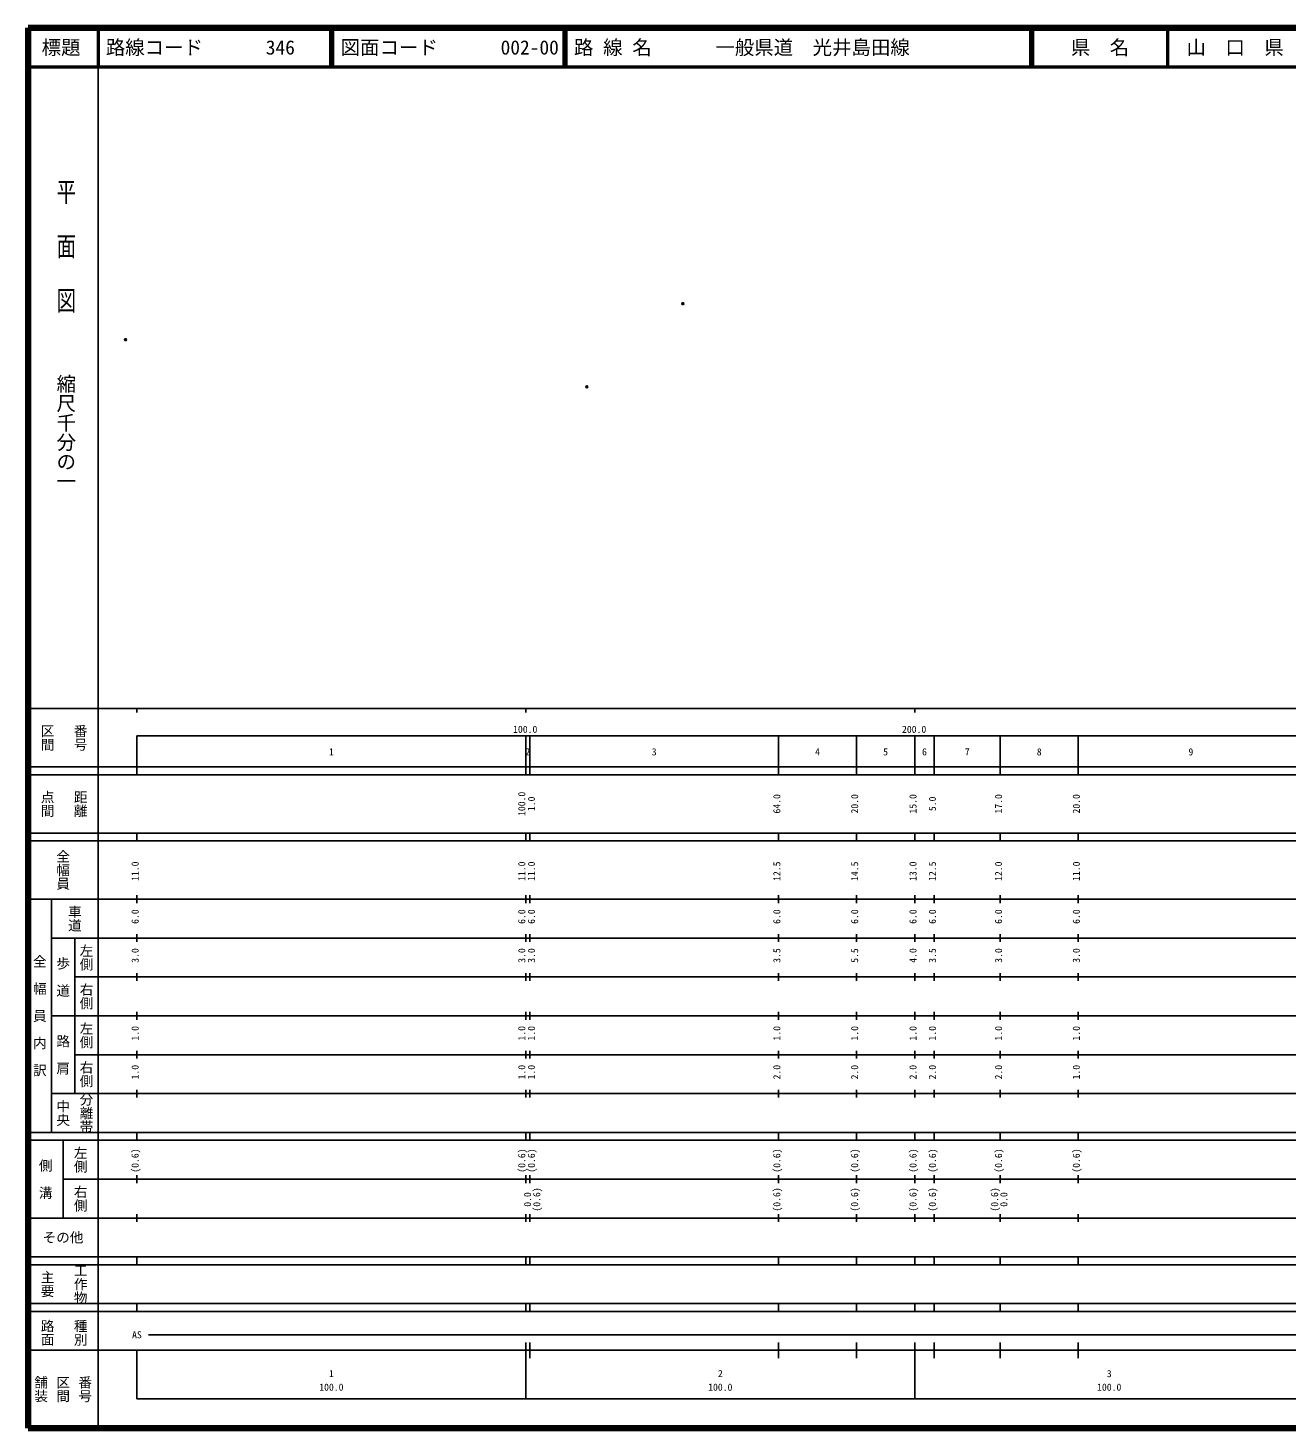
# Model space of a CAD drawing. Units: millimetres on the paper. Extents: x 40 to 680, y 20 to 380.
# Drawn here: x 40 to 363.7, y 20 to 380 of the extents above; entities that cross this region are included whole.
import ezdxf
from ezdxf.enums import TextEntityAlignment as Align

# ---------------------------------------------------------------- set-up
doc = ezdxf.new("R2010")
doc.units = ezdxf.units.MM
doc.header["$PDMODE"] = 32
doc.header["$PDSIZE"] = 0.5
doc.layers.add('M-OTRS', color=6, linetype='Continuous')
doc.layers.add('M-TTL-TXT', color=7, linetype='Continuous')
for name, color, linetype, lineweight in [('M-TTL', 2, 'Continuous', 140), ('M-TTL-BAND', 7, 'Continuous', 25), ('M-TTL-LINE', 7, 'Continuous', 50)]:
    doc.layers.add(name, color=color, linetype=linetype, lineweight=lineweight)
doc.styles.add('@ＭＳ ゴシック', font='')
doc.styles.add('ＭＳ ゴシック', font='')
doc.styles.get('@ＭＳ ゴシック').set_extended_font_data('@MS Gothic')
doc.styles.get('ＭＳ ゴシック').set_extended_font_data('MS Gothic')

msp = doc.modelspace()

# ---------------------------------------------------------------- linework, layer by layer
at = {"layer": 'M-OTRS'}
for p in [(208.374, 309.115), (65.091, 299.858), (183.702, 287.733)]:
    msp.add_point(p, dxfattribs=at)
at = {"layer": 'M-TTL'}
for p, q in [((40, 380), (40, 20)), ((680, 380), (40, 380)), ((40, 20), (680, 20))]:
    msp.add_line(p, q, dxfattribs=at)
at = {"layer": 'M-TTL-BAND'}
for p, q in [((58, 370), (58, 20)), ((40, 205), (579, 205)), ((68, 205), (68, 204)), ((168, 205), (168, 204)), ((268, 205), (268, 204)), ((68, 198), (579, 198)), ((68, 198), (68, 188)), ((168, 188), (168, 198)), ((169, 188), (169, 198)), ((233, 188), (233, 198)), ((253, 188), (253, 198)), ((268, 188), (268, 198)), ((273, 188), (273, 198)), ((290, 188), (290, 198)), ((310, 188), (310, 198)), ((40, 190), (579, 190)), ((40, 188), (579, 188)), ((40, 173), (579, 173)), ((68, 171), (68, 173)), ((168, 171), (168, 173)), ((169, 171), (169, 173)), ((233, 171), (233, 173)), ((253, 171), (253, 173)), ((268, 171), (268, 173)), ((273, 171), (273, 173)), ((290, 171), (290, 173)), ((310, 171), (310, 173)), ((40, 171), (579, 171)), ((40, 156), (579, 156)), ((46, 96), (46, 156)), ((68, 155), (68, 157)), ((168, 155), (168, 157)), ((169, 155), (169, 157)), ((233, 155), (233, 157)), ((253, 155), (253, 157)), ((268, 155), (268, 157)), ((273, 155), (273, 157)), ((290, 155), (290, 157)), ((310, 155), (310, 157)), ((46, 146), (579, 146)), ((52, 146), (52, 106)), ((68, 145), (68, 147)), ((168, 145), (168, 147)), ((169, 145), (169, 147)), ((233, 145), (233, 147)), ((253, 145), (253, 147)), ((268, 145), (268, 147)), ((273, 145), (273, 147)), ((290, 145), (290, 147)), ((310, 145), (310, 147)), ((68, 135), (68, 137)), ((168, 135), (168, 137)), ((169, 135), (169, 137)), ((233, 135), (233, 137)), ((253, 135), (253, 137)), ((268, 135), (268, 137)), ((273, 135), (273, 137)), ((290, 135), (290, 137)), ((310, 135), (310, 137)), ((52, 136), (579, 136)), ((46, 126), (579, 126)), ((68, 125), (68, 127)), ((168, 125), (168, 127)), ((169, 125), (169, 127)), ((233, 125), (233, 127)), ((253, 125), (253, 127)), ((268, 125), (268, 127)), ((273, 125), (273, 127)), ((290, 125), (290, 127)), ((310, 125), (310, 127)), ((52, 116), (579, 116)), ((68, 115), (68, 117)), ((168, 115), (168, 117)), ((169, 115), (169, 117)), ((233, 115), (233, 117)), ((253, 115), (253, 117)), ((268, 115), (268, 117)), ((273, 115), (273, 117)), ((290, 115), (290, 117)), ((310, 115), (310, 117)), ((46, 106), (579, 106)), ((68, 105), (68, 107)), ((168, 105), (168, 107)), ((169, 105), (169, 107)), ((233, 105), (233, 107)), ((253, 105), (253, 107)), ((268, 105), (268, 107)), ((273, 105), (273, 107)), ((290, 105), (290, 107)), ((310, 105), (310, 107)), ((40, 96), (579, 96)), ((40, 94), (579, 94)), ((49, 94), (49, 74)), ((68, 94), (68, 96)), ((168, 94), (168, 96)), ((169, 94), (169, 96)), ((233, 94), (233, 96)), ((253, 94), (253, 96)), ((268, 94), (268, 96)), ((273, 94), (273, 96)), ((290, 94), (290, 96)), ((310, 94), (310, 96)), ((49, 84), (579, 84)), ((68, 83), (68, 85)), ((168, 83), (168, 85)), ((169, 83), (169, 85)), ((233, 83), (233, 85)), ((253, 83), (253, 85)), ((268, 83), (268, 85)), ((273, 83), (273, 85)), ((290, 83), (290, 85)), ((310, 83), (310, 85)), ((40, 74), (579, 74)), ((68, 73), (68, 75)), ((168, 73), (168, 75)), ((169, 73), (169, 75)), ((233, 73), (233, 75)), ((253, 73), (253, 75)), ((268, 73), (268, 75)), ((273, 73), (273, 75)), ((290, 73), (290, 75)), ((310, 73), (310, 75)), ((40, 64), (579, 64)), ((40, 62), (579, 62)), ((68, 62), (68, 64)), ((168, 62), (168, 64)), ((169, 62), (169, 64)), ((233, 62), (233, 64)), ((253, 62), (253, 64)), ((268, 62), (268, 64)), ((273, 62), (273, 64)), ((290, 62), (290, 64)), ((310, 62), (310, 64)), ((40, 52), (579, 52)), ((68, 50), (68, 52)), ((168, 50), (168, 52)), ((169, 50), (169, 52)), ((233, 50), (233, 52)), ((253, 50), (253, 52)), ((268, 50), (268, 52)), ((273, 50), (273, 52)), ((290, 50), (290, 52)), ((310, 50), (310, 52)), ((40, 50), (579, 50)), ((71, 44), (565, 44)), ((40, 40), (579, 40)), ((68, 40), (68, 27.5)), ((168, 27.5), (168, 42)), ((169, 38), (169, 42)), ((233, 38), (233, 42)), ((253, 38), (253, 42)), ((268, 27.5), (268, 42)), ((273, 38), (273, 42)), ((290, 38), (290, 42)), ((310, 38), (310, 42)), ((68, 27.5), (579, 27.5))]:
    msp.add_line(p, q, dxfattribs=at)
at = {"layer": 'M-TTL-LINE'}
for p, q in [((58, 380), (58, 370)), ((117.75, 380), (117.75, 370)), ((118.25, 380), (118.25, 370)), ((177.75, 380), (177.75, 370)), ((178.25, 380), (178.25, 370)), ((297.75, 380), (297.75, 370)), ((298.25, 380), (298.25, 370)), ((333, 380), (333, 370)), ((40, 370), (680, 370))]:
    msp.add_line(p, q, dxfattribs=at)

# ---------------------------------------------------------------- texts
at = {"layer": 'M-TTL-BAND', "style": '@ＭＳ ゴシック', "width": 1.4}
msp.add_text('平  面  図', height=3.666, rotation=270, dxfattribs=at).set_placement((49.777, 306.475), align=Align.MIDDLE_RIGHT)
at = {"layer": 'M-TTL-BAND', "style": '@ＭＳ ゴシック'}
msp.add_text('縮尺千分の一', height=3.666, rotation=270, dxfattribs=at).set_placement((49.777, 261.03), align=Align.MIDDLE_RIGHT)
for s, p in [('区間', (45, 197.5)), ('番号', (53.5, 197.5)), ('点間', (45, 180.5)), ('距離', (53.5, 180.5)), ('全幅員', (49, 163.5)), ('車道', (52, 151)), ('左側', (55, 141)), ('全\u3000幅\u3000員\u3000内\u3000訳', (43, 126)), ('歩\u3000道', (49, 136)), ('右側', (55, 131)), ('左側', (55, 121)), ('路\u3000肩', (49, 116)), ('右側', (55, 111)), ('分離帯', (55, 101)), ('中央', (49, 101)), ('左側', (53.5, 89)), ('側\u3000溝', (44.5, 84)), ('右側', (53.5, 79)), ('工作物', (53.5, 57)), ('主要', (45, 57)), ('路面', (45, 44.5)), ('種別', (53.5, 44.5)), ('舗装', (43.333, 30)), ('区間', (49, 30)), ('番号', (54.667, 30))]:
    msp.add_text(s, height=2.566, rotation=270, dxfattribs=at).set_placement(p, align=Align.MIDDLE_CENTER)
at = {"layer": 'M-TTL-BAND', "style": 'ＭＳ ゴシック'}
for s, p in [('100.0', (167.844, 198.195)), ('200.0', (267.844, 198.195)), ('1', (118, 192.405)), ('2', (168.5, 192.405)), ('3', (201, 192.405)), ('4', (243, 192.405)), ('5', (260.5, 192.405)), ('6', (270.5, 192.405)), ('7', (281.5, 192.405)), ('8', (300, 192.405)), ('9', (339, 192.405)), ('AS', (68, 42.5)), ('1', (118, 32.523)), ('2', (218, 32.523)), ('3', (318, 32.523)), ('100.0', (118, 29.033)), ('100.0', (218, 29.033)), ('100.0', (318, 29.033))]:
    msp.add_text(s, height=1.833, dxfattribs=at).set_placement(p, align=Align.BOTTOM_CENTER)
for s, p in [('100.0', (168.417, 180.5)), ('1.0', (170.902, 180.5)), ('64.0', (234, 180.5)), ('20.0', (254, 180.5)), ('15.0', (269, 180.5)), ('5.0', (274, 180.5)), ('17.0', (291, 180.5)), ('20.0', (311, 180.5)), ('11.0', (69, 163.174)), ('11.0', (168.417, 163.174)), ('11.0', (170.902, 163.174)), ('12.5', (234, 163.174)), ('14.5', (254, 163.174)), ('13.0', (269, 163.174)), ('12.5', (274, 163.174)), ('12.0', (291, 163.174)), ('11.0', (311, 163.174)), ('6.0', (69, 151.5)), ('6.0', (168.417, 151.5)), ('6.0', (170.902, 151.5)), ('6.0', (234, 151.5)), ('6.0', (254, 151.5)), ('6.0', (269, 151.5)), ('6.0', (274, 151.5)), ('6.0', (291, 151.5)), ('6.0', (311, 151.5)), ('3.0', (69, 141.5)), ('3.0', (168.417, 141.5)), ('3.0', (170.902, 141.5)), ('3.5', (234, 141.5)), ('5.5', (254, 141.5)), ('4.0', (269, 141.5)), ('3.5', (274, 141.5)), ('3.0', (291, 141.5)), ('3.0', (311, 141.5)), ('1.0', (69, 121.5)), ('1.0', (168.417, 121.5)), ('1.0', (170.902, 121.5)), ('1.0', (234, 121.5)), ('1.0', (254, 121.5)), ('1.0', (269, 121.5)), ('1.0', (274, 121.5)), ('1.0', (291, 121.5)), ('1.0', (311, 121.5)), ('1.0', (69, 111.5)), ('1.0', (168.417, 111.5)), ('1.0', (170.902, 111.5)), ('2.0', (234, 111.5)), ('2.0', (254, 111.5)), ('2.0', (269, 111.5)), ('2.0', (274, 111.5)), ('2.0', (291, 111.5)), ('1.0', (311, 111.5)), ('(0.6)', (69, 88.764)), ('(0.6)', (168.417, 88.764)), ('(0.6)', (170.902, 88.764)), ('(0.6)', (234, 88.764)), ('(0.6)', (254, 88.764)), ('(0.6)', (269, 88.764)), ('(0.6)', (274, 88.764)), ('(0.6)', (291, 88.764)), ('(0.6)', (311, 88.764)), ('0.0', (169.902, 78.764)), ('(0.6)', (172.272, 78.764)), ('(0.6)', (234, 78.764)), ('(0.6)', (254, 78.764)), ('(0.6)', (269, 78.764)), ('(0.6)', (274, 78.764)), ('(0.6)', (290, 78.764)), ('0.0', (292.37, 78.764))]:
    msp.add_text(s, height=1.833, rotation=90, dxfattribs=at).set_placement(p, align=Align.BOTTOM_CENTER)
msp.add_text('その他', height=2.566, dxfattribs=at).set_placement((49, 69), align=Align.MIDDLE_CENTER)
at = {"layer": 'M-TTL-TXT', "style": 'ＭＳ ゴシック'}
for s, p in [('標題', (48.5, 375)), ('県\u3000名', (315.625, 375)), ('山\u3000口\u3000県', (350.375, 375))]:
    msp.add_text(s, height=3.666, dxfattribs=at).set_placement(p, align=Align.MIDDLE_CENTER)
for s, p in [('路線コード', (60, 375)), ('346', (101.142, 375)), ('図面コード', (120.38, 375)), ('002-00', (161.521, 375)), ('路 線 名', (180.38, 375)), ('一般県道\u3000光井島田線', (216.734, 375))]:
    msp.add_text(s, height=3.666, dxfattribs=at).set_placement(p, align=Align.MIDDLE_LEFT)

doc.saveas('drawing.dxf')
